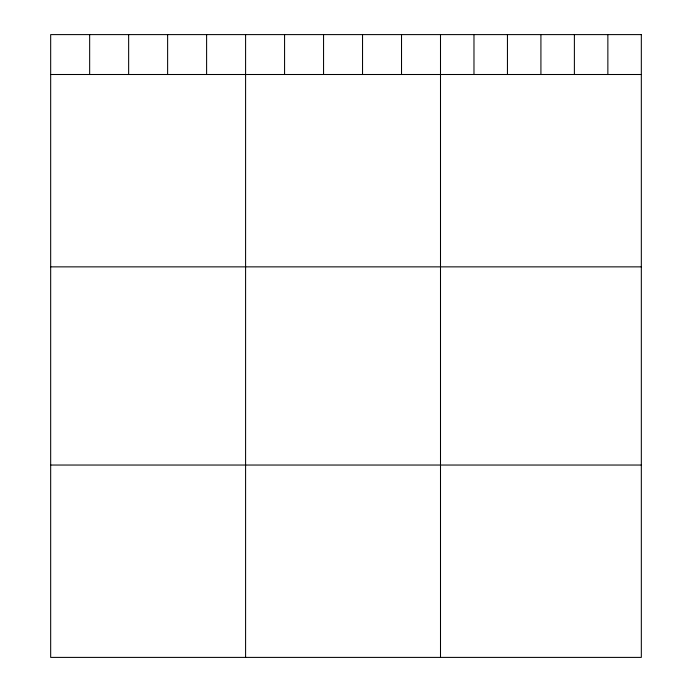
<?xml version="1.0" encoding="UTF-8"?>
<svg xmlns="http://www.w3.org/2000/svg" width="692" height="692" viewBox="0 0 692 692"><rect width="100%" height="100%" fill="white"/><g stroke="black" fill="none" stroke-linecap="round" stroke-linejoin="round"><path stroke-width="1.04" d="M50.672 74.502L641.328 74.502M50.672 266.861L641.328 266.861M50.672 465.041L641.328 465.041M607.861 34.6L607.861 74.502M574.386 34.6L574.386 74.502M540.919 34.6L540.919 74.502M507.444 34.6L507.444 74.502M473.977 34.6L473.977 74.502M440.501 34.6L440.501 657.4M401.524 34.6L401.524 74.502M362.539 34.6L362.539 74.502M323.553 34.6L323.553 74.502M284.568 34.6L284.568 74.502M245.591 34.6L245.591 657.4M206.605 34.6L206.605 74.502M167.62 34.6L167.62 74.502M128.643 34.6L128.643 74.502M89.657 34.6L89.657 74.502M641.328 34.6L50.672 34.6L50.672 657.4L641.328 657.4L641.328 34.6"/></g></svg>
